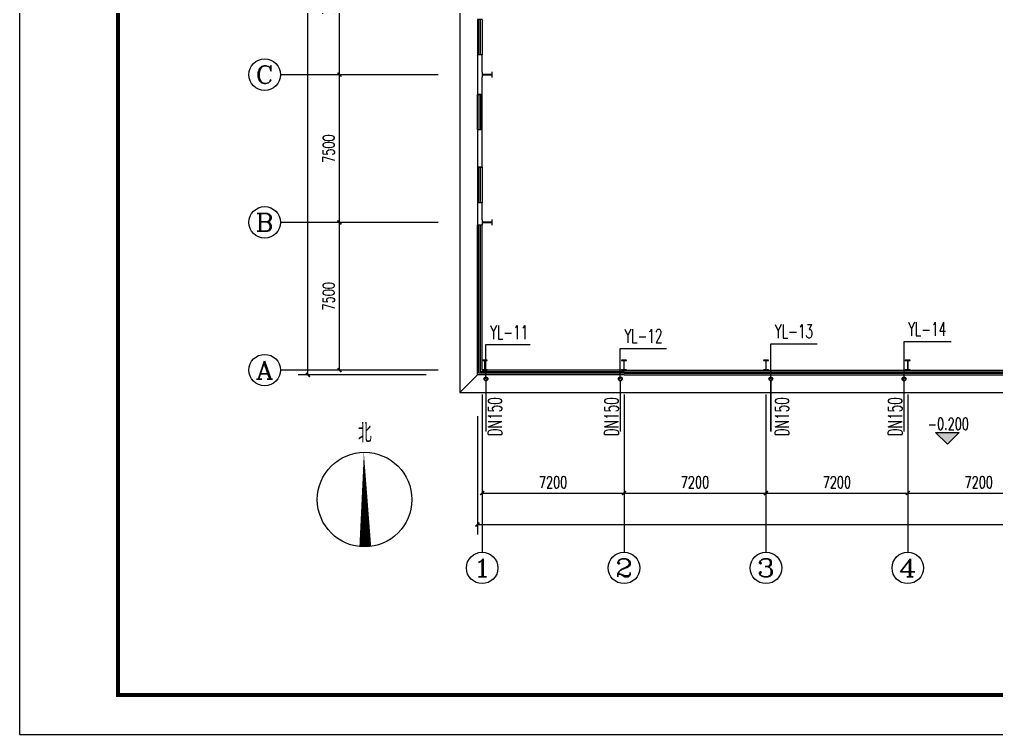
# Model space of a CAD drawing. Extents: x 4995099 to 5303443, y 4627657 to 4889583.
# Drawn here: x 5184643 to 5234219, y 4627657 to 4663954 of the extents above; entities that cross this region are included whole.
import ezdxf
from ezdxf.enums import TextEntityAlignment as Align

# ---------------------------------------------------------------- set-up
doc = ezdxf.new("R2010")
doc.units = 0
doc.header["$LTSCALE"] = 1000
doc.header["$MEASUREMENT"] = 0
doc.linetypes.add('CENTER2', pattern=[1.125, 0.75, -0.125, 0.125, -0.125])
doc.layers.get('0').update_dxf_attribs({"color": 4, "linetype": 'CONTINUOUS'})
doc.layers.get('Defpoints').update_dxf_attribs({"linetype": 'CONTINUOUS'})
for name, color, linetype in [('AXIS', 3, 'CONTINUOUS'), ('AXIS_TEXT', 7, 'CONTINUOUS'), ('COLUMN', 9, 'CONTINUOUS'), ('DIM_ELEV', 3, 'CONTINUOUS'), ('DIM_SYMB', 3, 'CONTINUOUS'), ('DIM_雨水', 3, 'CONTINUOUS'), ('EVTR', 2, 'CONTINUOUS'), ('PIPE-雨水', 4, 'CENTER2'), ('PUB_TEXT', 7, 'CONTINUOUS'), ('PUB_TITLE', 4, 'CONTINUOUS'), ('TEXT_消防', 7, 'CONTINUOUS'), ('VPIPE-雨水', 4, 'CONTINUOUS'), ('WALL', 5, 'CONTINUOUS'), ('WINDOW', 4, 'CONTINUOUS')]:
    doc.layers.add(name, color=color, linetype=linetype)
doc.styles.add('_TCH_AXIS', font='COMPLEX', dxfattribs={"bigfont": 'GBCBIG'})
doc.styles.add('_TCH_DIM', font='SIMPLEX', dxfattribs={"bigfont": 'GBCBIG'})
doc.styles.add('_TCH_DIM_T3', font='SIMPLEX', dxfattribs={"width": 0.705882, "bigfont": 'GBCBIG'})
doc.styles.add('_TWT_PIPEDN', font='SIMPLEX', dxfattribs={"width": 0.8, "height": 3.5, "bigfont": 'HZTXT'})
doc.styles.add('_TWT_SERIAL', font='COMPLEX', dxfattribs={"width": 0.8, "height": 3.5, "bigfont": 'HZTXT'})
doc.styles.add('COMPLEX', font='COMPLEX')
doc.dimstyles.new('_TCH_ARCH&&200', dxfattribs={"dimtxt": 595, "dimasz": 200, "dimexe": 500, "dimexo": 600, "dimgap": 252.5, "dimtad": 1, "dimdec": 0, "dimzin": 0, "dimdsep": 46, "dimtxsty": '_TCH_DIM_T3', "dimblk": 'ARCHTICK', "dimcen": 0.09, "dimclrt": 7, "dimazin": 2, "dimtfac": 1, "dimtdec": 0, "dimtix": 1, "dimtmove": 2, "dimatfit": 3, "dimfxl": 0, "dimtolj": 1, "dimtzin": 0, "dimarcsym": 0})

# ---------------------------------------------------------------- blocks, each defined once
blk = doc.blocks.new('_ArchTick')
at = {"color": 0, "linetype": 'ByBlock', "const_width": 0.4}
blk.add_lwpolyline([(-0.5, -0.5), (0.5, 0.5)], dxfattribs=at)
blk = doc.blocks.new('*D99')
at = {"layer": 'AXIS', "color": 0, "lineweight": -2}
for p, q in [((5208119, 4644314), (5208119, 4639414)), ((5215319, 4644314), (5215319, 4639414)), ((5208119, 4639914), (5215319, 4639914))]:
    blk.add_line(p, q, dxfattribs=at)
at = {"layer": 'Defpoints', "color": 0}
for p in [(5208119, 4644914), (5215319, 4644914), (5215319, 4639914)]:
    blk.add_point(p, dxfattribs=at)
at = {"layer": 'AXIS', "color": 0, "lineweight": -2, "xscale": 200, "yscale": 200, "zscale": 200, "rotation": 180}
blk.add_blockref('_ArchTick', (5208119, 4639914), dxfattribs=at)
at = {"layer": 'AXIS', "color": 0, "lineweight": -2, "xscale": 200, "yscale": 200, "zscale": 200}
blk.add_blockref('_ArchTick', (5215319, 4639914), dxfattribs=at)
at = {"layer": 'AXIS', "color": 7, "insert": (5211719, 4640464), "char_height": 595, "attachment_point": 5, "style": '_TCH_DIM_T3'}
blk.add_mtext('\\A1;7200', dxfattribs=at)
blk = doc.blocks.new('*D100')
at = {"layer": 'AXIS', "color": 0, "lineweight": -2}
for p, q in [((5215319, 4644314), (5215319, 4639414)), ((5222519, 4644314), (5222519, 4639414)), ((5215319, 4639914), (5222519, 4639914))]:
    blk.add_line(p, q, dxfattribs=at)
at = {"layer": 'Defpoints', "color": 0}
for p in [(5215319, 4644914), (5222519, 4644914), (5222519, 4639914)]:
    blk.add_point(p, dxfattribs=at)
at = {"layer": 'AXIS', "color": 0, "lineweight": -2, "xscale": 200, "yscale": 200, "zscale": 200, "rotation": 180}
blk.add_blockref('_ArchTick', (5215319, 4639914), dxfattribs=at)
at = {"layer": 'AXIS', "color": 0, "lineweight": -2, "xscale": 200, "yscale": 200, "zscale": 200}
blk.add_blockref('_ArchTick', (5222519, 4639914), dxfattribs=at)
at = {"layer": 'AXIS', "color": 7, "insert": (5218919, 4640464), "char_height": 595, "attachment_point": 5, "style": '_TCH_DIM_T3'}
blk.add_mtext('\\A1;7200', dxfattribs=at)
blk = doc.blocks.new('*D101')
at = {"layer": 'AXIS', "color": 0, "lineweight": -2}
for p, q in [((5222519, 4644314), (5222519, 4639414)), ((5229719, 4644314), (5229719, 4639414)), ((5222519, 4639914), (5229719, 4639914))]:
    blk.add_line(p, q, dxfattribs=at)
at = {"layer": 'Defpoints', "color": 0}
for p in [(5222519, 4644914), (5229719, 4644914), (5229719, 4639914)]:
    blk.add_point(p, dxfattribs=at)
at = {"layer": 'AXIS', "color": 0, "lineweight": -2, "xscale": 200, "yscale": 200, "zscale": 200, "rotation": 180}
blk.add_blockref('_ArchTick', (5222519, 4639914), dxfattribs=at)
at = {"layer": 'AXIS', "color": 0, "lineweight": -2, "xscale": 200, "yscale": 200, "zscale": 200}
blk.add_blockref('_ArchTick', (5229719, 4639914), dxfattribs=at)
at = {"layer": 'AXIS', "color": 7, "insert": (5226119, 4640464), "char_height": 595, "attachment_point": 5, "style": '_TCH_DIM_T3'}
blk.add_mtext('\\A1;7200', dxfattribs=at)
blk = doc.blocks.new('*D102')
at = {"layer": 'AXIS', "color": 0, "lineweight": -2}
for p, q in [((5229719, 4644314), (5229719, 4639414)), ((5236919, 4644314), (5236919, 4639414)), ((5229719, 4639914), (5236919, 4639914))]:
    blk.add_line(p, q, dxfattribs=at)
at = {"layer": 'Defpoints', "color": 0}
for p in [(5229719, 4644914), (5236919, 4644914), (5236919, 4639914)]:
    blk.add_point(p, dxfattribs=at)
at = {"layer": 'AXIS', "color": 0, "lineweight": -2, "xscale": 200, "yscale": 200, "zscale": 200, "rotation": 180}
blk.add_blockref('_ArchTick', (5229719, 4639914), dxfattribs=at)
at = {"layer": 'AXIS', "color": 0, "lineweight": -2, "xscale": 200, "yscale": 200, "zscale": 200}
blk.add_blockref('_ArchTick', (5236919, 4639914), dxfattribs=at)
at = {"layer": 'AXIS', "color": 7, "insert": (5233319, 4640464), "char_height": 595, "attachment_point": 5, "style": '_TCH_DIM_T3'}
blk.add_mtext('\\A1;7200', dxfattribs=at)
blk = doc.blocks.new('*D108')
at = {"layer": 'AXIS', "color": 0, "lineweight": -2}
for p, q in [((5207879, 4643814), (5207879, 4637814)), ((5273159, 4643814), (5273159, 4637814)), ((5207879, 4638314), (5273159, 4638314))]:
    blk.add_line(p, q, dxfattribs=at)
at = {"layer": 'Defpoints', "color": 0}
for p in [(5207879, 4644414), (5273159, 4644414), (5273159, 4638314)]:
    blk.add_point(p, dxfattribs=at)
at = {"layer": 'AXIS', "color": 0, "lineweight": -2, "xscale": 200, "yscale": 200, "zscale": 200, "rotation": 180}
blk.add_blockref('_ArchTick', (5207879, 4638314), dxfattribs=at)
at = {"layer": 'AXIS', "color": 0, "lineweight": -2, "xscale": 200, "yscale": 200, "zscale": 200}
blk.add_blockref('_ArchTick', (5273159, 4638314), dxfattribs=at)
at = {"layer": 'AXIS', "color": 7, "insert": (5240519, 4638864), "char_height": 595, "attachment_point": 5, "style": '_TCH_DIM_T3'}
blk.add_mtext('\\A1;65280', dxfattribs=at)
blk = doc.blocks.new('*D116')
at = {"layer": 'AXIS', "color": 0, "lineweight": -2}
for p, q in [((5205279, 4653654), (5200379, 4653654)), ((5200879, 4646154), (5200879, 4653654)), ((5205279, 4646154), (5200379, 4646154))]:
    blk.add_line(p, q, dxfattribs=at)
at = {"layer": 'Defpoints', "color": 0}
for p in [(5200879, 4653654), (5205879, 4653654), (5205879, 4646154)]:
    blk.add_point(p, dxfattribs=at)
at = {"layer": 'AXIS', "color": 0, "lineweight": -2, "xscale": 200, "yscale": 200, "zscale": 200}
for p, rotation in [((5200879, 4653654), 90), ((5200879, 4646154), 270)]:
    blk.add_blockref('_ArchTick', p, dxfattribs=dict(at, rotation=rotation))
at = {"layer": 'AXIS', "color": 7, "insert": (5200329, 4649904), "char_height": 595, "attachment_point": 5, "rotation": 90, "style": '_TCH_DIM_T3'}
blk.add_mtext('\\A1;7500', dxfattribs=at)
blk = doc.blocks.new('*D117')
at = {"layer": 'AXIS', "color": 0, "lineweight": -2}
for p, q in [((5205279, 4661154), (5200379, 4661154)), ((5200879, 4653654), (5200879, 4661154)), ((5205279, 4653654), (5200379, 4653654))]:
    blk.add_line(p, q, dxfattribs=at)
at = {"layer": 'Defpoints', "color": 0}
for p in [(5200879, 4661154), (5205879, 4661154), (5205879, 4653654)]:
    blk.add_point(p, dxfattribs=at)
at = {"layer": 'AXIS', "color": 0, "lineweight": -2, "xscale": 200, "yscale": 200, "zscale": 200}
for p, rotation in [((5200879, 4661154), 90), ((5200879, 4653654), 270)]:
    blk.add_blockref('_ArchTick', p, dxfattribs=dict(at, rotation=rotation))
at = {"layer": 'AXIS', "color": 7, "insert": (5200329, 4657404), "char_height": 595, "attachment_point": 5, "rotation": 90, "style": '_TCH_DIM_T3'}
blk.add_mtext('\\A1;7500', dxfattribs=at)
blk = doc.blocks.new('*D118')
at = {"layer": 'AXIS', "color": 0, "lineweight": -2}
for p, q in [((5205279, 4668654), (5200379, 4668654)), ((5200879, 4661154), (5200879, 4668654)), ((5205279, 4661154), (5200379, 4661154))]:
    blk.add_line(p, q, dxfattribs=at)
at = {"layer": 'Defpoints', "color": 0}
for p in [(5200879, 4668654), (5205879, 4668654), (5205879, 4661154)]:
    blk.add_point(p, dxfattribs=at)
at = {"layer": 'AXIS', "color": 0, "lineweight": -2, "xscale": 200, "yscale": 200, "zscale": 200}
for p, rotation in [((5200879, 4668654), 90), ((5200879, 4661154), 270)]:
    blk.add_blockref('_ArchTick', p, dxfattribs=dict(at, rotation=rotation))
at = {"layer": 'AXIS', "color": 7, "insert": (5200329, 4664904), "char_height": 595, "attachment_point": 5, "rotation": 90, "style": '_TCH_DIM_T3'}
blk.add_mtext('\\A1;7500', dxfattribs=at)
blk = doc.blocks.new('*D122')
at = {"layer": 'AXIS', "color": 0, "lineweight": -2}
for p, q in [((5205279, 4691394), (5198779, 4691394)), ((5199279, 4645914), (5199279, 4691394)), ((5205279, 4645914), (5198779, 4645914))]:
    blk.add_line(p, q, dxfattribs=at)
at = {"layer": 'Defpoints', "color": 0}
for p in [(5199279, 4691394), (5205879, 4691394), (5205879, 4645914)]:
    blk.add_point(p, dxfattribs=at)
at = {"layer": 'AXIS', "color": 0, "lineweight": -2, "xscale": 200, "yscale": 200, "zscale": 200}
for p, rotation in [((5199279, 4691394), 90), ((5199279, 4645914), 270)]:
    blk.add_blockref('_ArchTick', p, dxfattribs=dict(at, rotation=rotation))
at = {"layer": 'AXIS', "color": 7, "insert": (5198729, 4668654), "char_height": 595, "attachment_point": 5, "rotation": 90, "style": '_TCH_DIM_T3'}
blk.add_mtext('\\A1;45480', dxfattribs=at)
blk = doc.blocks.new('$TCHSYS$WIN2D')
for p, q in [((-0.5, 0.5), (0.5, 0.5)), ((-0.5, 0.5), (-0.5, -0.5)), ((0.5, 0.5), (0.5, -0.5)), ((0.5, 0.167), (-0.5, 0.167)), ((0.5, -0.167), (-0.5, -0.167)), ((-0.5, -0.5), (0.5, -0.5))]:
    blk.add_line(p, q)
blk = doc.blocks.new('_AXISO')
blk.add_circle((0, 0), 0.5)
at = {"layer": 'AXIS_TEXT', "style": 'COMPLEX', "width": 1.041667}
blk.add_attdef('A', text='', height=0.56, dxfattribs=at).set_placement((-0.25, -0.28), (0.25, -0.28), align=Align.FIT)

msp = doc.modelspace()

# ---------------------------------------------------------------- hatches: boundary and pattern name
at = {"layer": 'DIM_ELEV'}
msp.add_hatch(color=256, dxfattribs=at).paths.add_polyline_path([(5231729.1, 4642389.4), (5231129.1, 4642989.4), (5232329.1, 4642989.4)])

# ---------------------------------------------------------------- linework, layer by layer
for p, q in [((5215319.2, 4646154.3), (5236919.2, 4646154.3)), ((5215319.2, 4646074.3), (5236919.2, 4646074.3)), ((5215319.2, 4645994.3), (5236919.2, 4645994.3)), ((5215319.2, 4645914.3), (5236919.2, 4645914.3))]:
    msp.add_line(p, q)
for points in [[(5206979.2, 4668654.3), (5206979.2, 4645014.3), (5236919.2, 4645014.3)], [(5215319.2, 4645914.3), (5207879.2, 4645914.3), (5207879.2, 4653534.3)], [(5215319.2, 4645994.3), (5207959.2, 4645994.3), (5207959.2, 4653534.3)], [(5215319.2, 4646074.3), (5208039.2, 4646074.3), (5208039.2, 4653534.3)], [(5215319.2, 4646154.3), (5208119.2, 4646154.3), (5208119.2, 4653534.3)], [(5207879.2, 4645914.3), (5206979.2, 4645014.3)]]:
    msp.add_lwpolyline(points)
at = {"layer": 'AXIS'}
for p, q in [((5205879.2, 4661154.3), (5197879.2, 4661154.3)), ((5205879.2, 4653654.3), (5197879.2, 4653654.3)), ((5205879.2, 4646154.3), (5197879.2, 4646154.3)), ((5208119.2, 4644914.3), (5208119.2, 4636914.3)), ((5215319.2, 4644914.3), (5215319.2, 4636914.3)), ((5222519.2, 4644914.3), (5222519.2, 4636914.3)), ((5229719.2, 4644914.3), (5229719.2, 4636914.3))]:
    msp.add_line(p, q, dxfattribs=at)
at = {"layer": 'COLUMN', "color": 5}
for p, q in [((5208135.2, 4661279.3), (5208119.2, 4661279.3)), ((5208119.2, 4661279.3), (5208119.2, 4661029.3)), ((5208135.2, 4661164.3), (5208135.2, 4661279.3)), ((5208140.2, 4661159.3), (5208135.2, 4661164.3)), ((5208598.2, 4661159.3), (5208140.2, 4661159.3)), ((5208603.2, 4661164.3), (5208598.2, 4661159.3)), ((5208619.2, 4661279.3), (5208603.2, 4661279.3)), ((5208603.2, 4661279.3), (5208603.2, 4661164.3)), ((5208619.2, 4661029.3), (5208619.2, 4661279.3)), ((5208119.2, 4661029.3), (5208135.2, 4661029.3)), ((5208135.2, 4661144.3), (5208140.2, 4661149.3)), ((5208135.2, 4661029.3), (5208135.2, 4661144.3)), ((5208140.2, 4661149.3), (5208598.2, 4661149.3)), ((5208598.2, 4661149.3), (5208603.2, 4661144.3)), ((5208603.2, 4661144.3), (5208603.2, 4661029.3)), ((5208603.2, 4661029.3), (5208619.2, 4661029.3)), ((5208135.2, 4653779.3), (5208119.2, 4653779.3)), ((5208119.2, 4653779.3), (5208119.2, 4653529.3)), ((5208135.2, 4653664.3), (5208135.2, 4653779.3)), ((5208619.2, 4653779.3), (5208603.2, 4653779.3)), ((5208603.2, 4653779.3), (5208603.2, 4653664.3)), ((5208619.2, 4653529.3), (5208619.2, 4653779.3)), ((5208119.2, 4653529.3), (5208135.2, 4653529.3)), ((5208140.2, 4653659.3), (5208135.2, 4653664.3)), ((5208135.2, 4653644.3), (5208140.2, 4653649.3)), ((5208135.2, 4653529.3), (5208135.2, 4653644.3)), ((5208598.2, 4653659.3), (5208140.2, 4653659.3)), ((5208140.2, 4653649.3), (5208598.2, 4653649.3)), ((5208603.2, 4653664.3), (5208598.2, 4653659.3)), ((5208598.2, 4653649.3), (5208603.2, 4653644.3)), ((5208603.2, 4653644.3), (5208603.2, 4653529.3)), ((5208603.2, 4653529.3), (5208619.2, 4653529.3)), ((5208369.2, 4646654.3), (5208119.2, 4646654.3)), ((5208119.2, 4646654.3), (5208119.2, 4646638.3)), ((5208119.2, 4646638.3), (5208234.2, 4646638.3)), ((5208234.2, 4646638.3), (5208239.2, 4646633.3)), ((5208239.2, 4646633.3), (5208239.2, 4646175.3)), ((5208249.2, 4646633.3), (5208254.2, 4646638.3)), ((5208249.2, 4646175.3), (5208249.2, 4646633.3)), ((5208254.2, 4646638.3), (5208369.2, 4646638.3)), ((5208369.2, 4646638.3), (5208369.2, 4646654.3)), ((5215444.2, 4646654.3), (5215194.2, 4646654.3)), ((5215194.2, 4646654.3), (5215194.2, 4646638.3)), ((5215194.2, 4646638.3), (5215309.2, 4646638.3)), ((5215309.2, 4646638.3), (5215314.2, 4646633.3)), ((5215314.2, 4646633.3), (5215314.2, 4646175.3)), ((5215324.2, 4646633.3), (5215329.2, 4646638.3)), ((5215324.2, 4646175.3), (5215324.2, 4646633.3)), ((5215329.2, 4646638.3), (5215444.2, 4646638.3)), ((5215444.2, 4646638.3), (5215444.2, 4646654.3)), ((5222644.2, 4646654.3), (5222394.2, 4646654.3)), ((5222394.2, 4646654.3), (5222394.2, 4646638.3)), ((5222394.2, 4646638.3), (5222509.2, 4646638.3)), ((5222509.2, 4646638.3), (5222514.2, 4646633.3)), ((5222514.2, 4646633.3), (5222514.2, 4646175.3)), ((5222524.2, 4646633.3), (5222529.2, 4646638.3)), ((5222524.2, 4646175.3), (5222524.2, 4646633.3)), ((5222529.2, 4646638.3), (5222644.2, 4646638.3)), ((5222644.2, 4646638.3), (5222644.2, 4646654.3)), ((5229844.2, 4646654.3), (5229594.2, 4646654.3)), ((5229594.2, 4646654.3), (5229594.2, 4646638.3)), ((5229594.2, 4646638.3), (5229709.2, 4646638.3)), ((5229709.2, 4646638.3), (5229714.2, 4646633.3)), ((5229714.2, 4646633.3), (5229714.2, 4646175.3)), ((5229724.2, 4646633.3), (5229729.2, 4646638.3)), ((5229724.2, 4646175.3), (5229724.2, 4646633.3)), ((5229729.2, 4646638.3), (5229844.2, 4646638.3)), ((5229844.2, 4646638.3), (5229844.2, 4646654.3)), ((5208234.2, 4646170.3), (5208119.2, 4646170.3)), ((5208119.2, 4646170.3), (5208119.2, 4646154.3)), ((5208119.2, 4646154.3), (5208369.2, 4646154.3)), ((5208239.2, 4646175.3), (5208234.2, 4646170.3)), ((5208254.2, 4646170.3), (5208249.2, 4646175.3)), ((5208369.2, 4646170.3), (5208254.2, 4646170.3)), ((5208369.2, 4646154.3), (5208369.2, 4646170.3)), ((5215309.2, 4646170.3), (5215194.2, 4646170.3)), ((5215194.2, 4646170.3), (5215194.2, 4646154.3)), ((5215194.2, 4646154.3), (5215444.2, 4646154.3)), ((5215314.2, 4646175.3), (5215309.2, 4646170.3)), ((5215329.2, 4646170.3), (5215324.2, 4646175.3)), ((5215444.2, 4646170.3), (5215329.2, 4646170.3)), ((5215444.2, 4646154.3), (5215444.2, 4646170.3)), ((5222509.2, 4646170.3), (5222394.2, 4646170.3)), ((5222394.2, 4646170.3), (5222394.2, 4646154.3)), ((5222394.2, 4646154.3), (5222644.2, 4646154.3)), ((5222514.2, 4646175.3), (5222509.2, 4646170.3)), ((5222529.2, 4646170.3), (5222524.2, 4646175.3)), ((5222644.2, 4646170.3), (5222529.2, 4646170.3)), ((5222644.2, 4646154.3), (5222644.2, 4646170.3)), ((5229709.2, 4646170.3), (5229594.2, 4646170.3)), ((5229594.2, 4646170.3), (5229594.2, 4646154.3)), ((5229594.2, 4646154.3), (5229844.2, 4646154.3)), ((5229714.2, 4646175.3), (5229709.2, 4646170.3)), ((5229729.2, 4646170.3), (5229724.2, 4646175.3)), ((5229844.2, 4646170.3), (5229729.2, 4646170.3)), ((5229844.2, 4646154.3), (5229844.2, 4646170.3))]:
    msp.add_line(p, q, dxfattribs=at)
at = {"layer": 'DIM_ELEV'}
for p, q in [((5231729.1, 4642389.4), (5231129.1, 4642989.4)), ((5231129.1, 4642989.4), (5232329.1, 4642989.4)), ((5231729.1, 4642389.4), (5232329.1, 4642989.4))]:
    msp.add_line(p, q, dxfattribs=at)
at = {"layer": 'DIM_SYMB'}
msp.add_lwpolyline([(5202189.4, 4637183.5, 600, 0, 0), (5202116.2, 4641982.9, 0, 0, 0)], format="xyseb", dxfattribs=at)
msp.add_circle((5202152.8, 4639583.2), 2400, dxfattribs=at)
at = {"layer": 'DIM_雨水', "color": 0}
for p, q in [((5208308.8, 4645709.8), (5208308.8, 4647447.4)), ((5208308.8, 4647447.4), (5210557.1, 4647447.4)), ((5222769.3, 4645709.8), (5222769.3, 4647495.9)), ((5222769.3, 4647495.9), (5225117.5, 4647495.9)), ((5229529.5, 4645709.8), (5229529.5, 4647611.2)), ((5229529.5, 4647611.2), (5231918, 4647611.2)), ((5215129.5, 4645709.8), (5215129.5, 4647260.9)), ((5215129.5, 4647260.9), (5217477.7, 4647260.9))]:
    msp.add_line(p, q, dxfattribs=at)
at = {"layer": 'EVTR'}
for centre in [(5208308.8, 4645709.8), (5215129.5, 4645709.8), (5222769.3, 4645709.8), (5229529.5, 4645709.8)]:
    msp.add_circle(centre, 75, dxfattribs=at)
at = {"layer": 'PIPE-雨水', "color": 0, "ltscale": 2, "const_width": 70}
for points in [[(5208308.8, 4643032.8), (5208308.8, 4645609.8)], [(5215129.5, 4643032.8), (5215129.5, 4645609.8)], [(5222769.3, 4643032.8), (5222769.3, 4645609.8)], [(5229529.5, 4643032.8), (5229529.5, 4645609.8)]]:
    msp.add_lwpolyline(points, dxfattribs=at)
at = {"layer": 'PUB_TITLE'}
msp.add_lwpolyline([(5184643, 4627656.8), (5303443, 4627656.8), (5303443, 4711656.8), (5184643, 4711656.8)], close=True, dxfattribs=at)
at = {"layer": 'PUB_TITLE', "const_width": 200}
msp.add_lwpolyline([(5189643, 4629656.8), (5301443, 4629656.8), (5301443, 4709656.8), (5189643, 4709656.8)], close=True, dxfattribs=at)
at = {"layer": 'VPIPE-雨水'}
for centre in [(5208308.8, 4645709.8), (5215129.5, 4645709.8), (5222769.3, 4645709.8), (5229529.5, 4645709.8)]:
    msp.add_circle(centre, 100, dxfattribs=at)
at = {"layer": 'WALL'}
for p, q in [((5208119.2, 4662154.3), (5207879.2, 4662154.3)), ((5207879.2, 4662154.3), (5207879.2, 4661154.3)), ((5208119.2, 4661279.3), (5208119.2, 4662154.3)), ((5207879.2, 4661154.3), (5207879.2, 4660154.3)), ((5208119.2, 4660154.3), (5208119.2, 4661029.3)), ((5207879.2, 4660154.3), (5208119.2, 4660154.3)), ((5207879.2, 4658354.3), (5207879.2, 4656454.3)), ((5208119.2, 4658354.3), (5207879.2, 4658354.3)), ((5208119.2, 4656454.3), (5208119.2, 4658354.3)), ((5207879.2, 4656454.3), (5208119.2, 4656454.3)), ((5208119.2, 4654654.3), (5207879.2, 4654654.3)), ((5207879.2, 4654654.3), (5207879.2, 4653534.3)), ((5208119.2, 4653779.3), (5208119.2, 4654654.3)), ((5207879.2, 4653534.3), (5208119.2, 4653534.3))]:
    msp.add_line(p, q, dxfattribs=at)

# ---------------------------------------------------------------- block references
at = {"layer": 'AXIS'}
ref = msp.add_blockref('_AXISO', (5197079.2, 4661154.3), dxfattribs=dict(at, xscale=1600, yscale=1600, zscale=1600))
ref.add_attrib('A', 'C', dxfattribs={"layer": 'AXIS_TEXT', "height": 905.1, "style": '_TCH_AXIS', "width": 1.4}).set_placement((5196626.6, 4660701.8), (5197531.7, 4660701.8), align=Align.FIT)
ref = msp.add_blockref('_AXISO', (5197079.2, 4653654.3), dxfattribs=dict(at, xscale=1600, yscale=1600, zscale=1600))
ref.add_attrib('A', 'B', dxfattribs={"layer": 'AXIS_TEXT', "height": 905.1, "style": '_TCH_AXIS', "width": 1.235294}).set_placement((5196626.6, 4653201.8), (5197531.7, 4653201.8), align=Align.FIT)
ref = msp.add_blockref('_AXISO', (5197079.2, 4646154.3), dxfattribs=dict(at, xscale=1600, yscale=1600, zscale=1600))
ref.add_attrib('A', 'A', dxfattribs={"layer": 'AXIS_TEXT', "height": 905.1, "style": '_TCH_AXIS', "width": 1.166667}).set_placement((5196626.6, 4645701.8), (5197531.7, 4645701.8), align=Align.FIT)
ref = msp.add_blockref('_AXISO', (5208119.2, 4636114.3), dxfattribs=dict(at, xscale=1600, yscale=1600, zscale=1600))
ref.add_attrib('A', '1', dxfattribs={"layer": 'AXIS_TEXT', "height": 905.1, "style": '_TCH_AXIS', "width": 2.333333}).set_placement((5207666.6, 4635661.8), (5208571.7, 4635661.8), align=Align.FIT)
ref = msp.add_blockref('_AXISO', (5215319.2, 4636114.3), dxfattribs=dict(at, xscale=1600, yscale=1600, zscale=1600))
ref.add_attrib('A', '2', dxfattribs={"layer": 'AXIS_TEXT', "height": 905.1, "style": '_TCH_AXIS', "width": 1.5}).set_placement((5214866.6, 4635661.8), (5215771.7, 4635661.8), align=Align.FIT)
ref = msp.add_blockref('_AXISO', (5222519.2, 4636114.3), dxfattribs=dict(at, xscale=1600, yscale=1600, zscale=1600))
ref.add_attrib('A', '3', dxfattribs={"layer": 'AXIS_TEXT', "height": 905.1, "style": '_TCH_AXIS', "width": 1.5}).set_placement((5222066.6, 4635661.8), (5222971.7, 4635661.8), align=Align.FIT)
ref = msp.add_blockref('_AXISO', (5229719.2, 4636114.3), dxfattribs=dict(at, xscale=1600, yscale=1600, zscale=1600))
ref.add_attrib('A', '4', dxfattribs={"layer": 'AXIS_TEXT', "height": 905.1, "style": '_TCH_AXIS', "width": 1.3125}).set_placement((5229266.6, 4635661.8), (5230171.7, 4635661.8), align=Align.FIT)
at = {"layer": 'WINDOW', "yscale": 240}
for p, xscale, zscale, rotation in [((5207999.2, 4663054.3), 1800, 1800, 269.9999999999964), ((5207999.2, 4659254.3), -1800, -1800, 270), ((5207999.2, 4655554.3), 1800, 1800, 270)]:
    msp.add_blockref('$TCHSYS$WIN2D', p, dxfattribs=dict(at, xscale=xscale, zscale=zscale, rotation=rotation))

# ---------------------------------------------------------------- texts
at = {"layer": 'DIM_ELEV', "color": 7, "style": '_TCH_DIM', "width": 0.705882}
msp.add_text('-0.200', height=595, dxfattribs=at).set_placement((5230734.1, 4643129.4))
at = {"layer": 'DIM_雨水', "color": 7, "style": '_TWT_SERIAL', "width": 0.64}
for s, p in [('YL-11', (5208518.4, 4647727.4)), ('YL-13', (5222972.2, 4647775.9)), ('YL-14', (5229730, 4647891.2)), ('YL-12', (5215332.4, 4647540.9))]:
    msp.add_text(s, height=700, dxfattribs=at).set_placement(p)
at = {"layer": 'PUB_TEXT', "style": '_TCH_DIM'}
msp.add_text('北', height=964.5, rotation=0.87296, dxfattribs=at).set_placement((5201821.4, 4642478.5))
at = {"layer": 'TEXT_消防', "style": '_TWT_PIPEDN', "width": 0.64}
for p in [(5209118.3, 4642801.6), (5215031.4, 4642801.6), (5223688.3, 4642801.6), (5229431.4, 4642801.6)]:
    msp.add_text('DN150', height=700, rotation=90, dxfattribs=at).set_placement(p)

# ---------------------------------------------------------------- dimensions: what is measured, and where the dimension line sits
at = {"layer": 'AXIS'}
for p1, p2, distance, picture, middle in [((5205879.2, 4645914.3), (5205879.2, 4691394.3), 6600, '*D122', (5198729.2, 4668654.3)), ((5205879.2, 4661154.3), (5205879.2, 4668654.3), 5000, '*D118', (5200329.2, 4664904.3)), ((5205879.2, 4653654.3), (5205879.2, 4661154.3), 5000, '*D117', (5200329.2, 4657404.3)), ((5205879.2, 4646154.3), (5205879.2, 4653654.3), 5000, '*D116', (5200329.2, 4649904.3)), ((5208119.2, 4644914.3), (5215319.2, 4644914.3), -5000, '*D99', (5211719.2, 4640464.3)), ((5215319.2, 4644914.3), (5222519.2, 4644914.3), -5000, '*D100', (5218919.2, 4640464.3)), ((5222519.2, 4644914.3), (5229719.2, 4644914.3), -5000, '*D101', (5226119.2, 4640464.3)), ((5229719.2, 4644914.3), (5236919.2, 4644914.3), -5000, '*D102', (5233319.2, 4640464.3)), ((5207879.2, 4644414.3), (5273159.2, 4644414.3), -6100, '*D108', (5240519.2, 4638864.3))]:
    dim = msp.add_aligned_dim(p1=p1, p2=p2, distance=distance, dimstyle='_TCH_ARCH&&200', dxfattribs=at)
    dim.commit()
    dim.dimension.update_dxf_attribs({"geometry": picture, "text_midpoint": middle})

doc.saveas('drawing.dxf')
